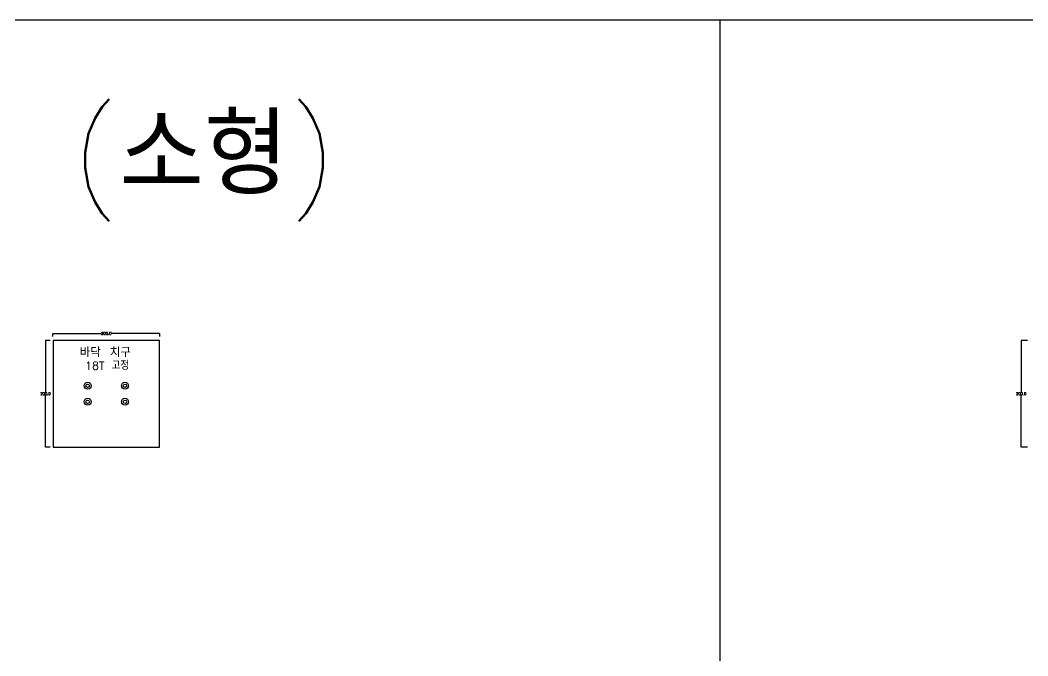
# Model space of a CAD drawing. Header units: millimetres. Extents: x -25 to 19775, y 172 to 9172.
# Drawn here: x 11864 to 13753, y 7981 to 9172 of the extents above; entities that cross this region are included whole.
import ezdxf

# ---------------------------------------------------------------- set-up
doc = ezdxf.new("R2010")
doc.units = ezdxf.units.MM
for name, color, linetype in [('TEXT', 7, 'Continuous'), ('볼트 구멍', 7, 'Continuous'), ('치구', 7, 'Continuous'), ('치수', 7, 'Continuous')]:
    doc.layers.add(name, color=color, linetype=linetype)
doc.styles.get("Standard").update_dxf_attribs({"font": 'txt.shx', "bigfont": 'whgtxt.shx'})
doc.dimstyles.get("Standard").update_dxf_attribs({"dimtxt": 7, "dimasz": 0.18, "dimexe": 0.18, "dimexo": 0.0625, "dimgap": 0.09, "dimtad": 0, "dimtih": 1, "dimtoh": 1, "dimdec": 1, "dimzin": 0, "dimdsep": 46, "dimtxsty": 'Standard', "dimcen": 0.09, "dimadec": 0, "dimazin": 0, "dimtfac": 1, "dimtdec": 1, "dimtofl": 0, "dimtmove": 0, "dimatfit": 3, "dimfxl": 0, "dimtolj": 1, "dimtzin": 0, "dimarcsym": 0})

# ---------------------------------------------------------------- blocks, each defined once
blk = doc.blocks.new('*D613')
at = {"layer": 'Defpoints', "color": 0}
for p in [(11920.3, 8571.8), (11911.4, 8371.8), (11920.3, 8371.8)]:
    blk.add_point(p, dxfattribs=at)
at = {"layer": '치수', "color": 0, "lineweight": -2}
for p, q in [((11920.3, 8571.8), (11911.2, 8571.8)), ((11911.4, 8571.6), (11911.4, 8474.4)), ((11911.4, 8372), (11911.4, 8469.2)), ((11920.3, 8371.8), (11911.2, 8371.8))]:
    blk.add_line(p, q, dxfattribs=at)
at = {"layer": '치수', "color": 0}
for points in [[(11911.4, 8571.6), (11911.4, 8571.6), (11911.4, 8571.8)], [(11911.4, 8372), (11911.4, 8372), (11911.4, 8371.8)]]:
    blk.add_solid(points, dxfattribs=at)
at = {"layer": '치수', "color": 0, "insert": (11911.4, 8471.8), "char_height": 5, "attachment_point": 5}
blk.add_mtext('\\A1;200.0', dxfattribs=at)
blk = doc.blocks.new('*D614')
at = {"layer": 'Defpoints', "color": 0}
for p in [(11925.5, 8578.9), (12125.5, 8584.8), (12125.5, 8578.9)]:
    blk.add_point(p, dxfattribs=at)
at = {"layer": '치수', "color": 0, "lineweight": -2}
for p, q in [((11925.5, 8579), (11925.5, 8585)), ((11925.6, 8584.8), (12016.6, 8584.8)), ((12125.3, 8584.8), (12034.3, 8584.8)), ((12125.5, 8579), (12125.5, 8585))]:
    blk.add_line(p, q, dxfattribs=at)
at = {"layer": '치수', "color": 0}
for points in [[(11925.6, 8584.8), (11925.6, 8584.8), (11925.5, 8584.8)], [(12125.3, 8584.8), (12125.3, 8584.8), (12125.5, 8584.8)]]:
    blk.add_solid(points, dxfattribs=at)
at = {"layer": '치수', "color": 0, "insert": (12025.5, 8584.8), "char_height": 5, "attachment_point": 5}
blk.add_mtext('\\A1;200.0', dxfattribs=at)
blk = doc.blocks.new('*D622')
at = {"layer": 'Defpoints', "color": 0}
for p in [(13752.3, 8571.8), (13740.2, 8371.8), (13752.3, 8371.8)]:
    blk.add_point(p, dxfattribs=at)
at = {"layer": '치수', "color": 0, "lineweight": -2}
for p, q in [((13752.3, 8571.8), (13740.1, 8571.8)), ((13740.2, 8571.6), (13740.2, 8474.4)), ((13740.2, 8372), (13740.2, 8469.2)), ((13752.3, 8371.8), (13740.1, 8371.8))]:
    blk.add_line(p, q, dxfattribs=at)
at = {"layer": '치수', "color": 0}
for points in [[(13740.2, 8571.6), (13740.3, 8571.6), (13740.2, 8571.8)], [(13740.2, 8372), (13740.3, 8372), (13740.2, 8371.8)]]:
    blk.add_solid(points, dxfattribs=at)
at = {"layer": '치수', "color": 0, "insert": (13740.2, 8471.8), "char_height": 5, "attachment_point": 5}
blk.add_mtext('\\A1;200.0', dxfattribs=at)

msp = doc.modelspace()

# ---------------------------------------------------------------- linework, layer by layer
at = {"layer": 'TEXT', "color": 6}
for p, q in [((19775.462, 9171.825), (-24.538, 9171.825)), ((13175.462, 9171.825), (13175.462, 171.825))]:
    msp.add_line(p, q, dxfattribs=at)
at = {"layer": '볼트 구멍', "color": 6}
for centre in [(11990.462, 8486.825), (12060.462, 8486.825), (11990.462, 8456.825), (12060.462, 8456.825)]:
    msp.add_circle(centre, 6.5, dxfattribs=at)
at = {"layer": '볼트 구멍', "color": 3}
for centre in [(11990.462, 8486.825), (12060.462, 8486.825), (11990.462, 8456.825), (12060.462, 8456.825)]:
    msp.add_circle(centre, 3.25, dxfattribs=at)
at = {"layer": '치구'}
msp.add_lwpolyline([(11925.712, 8571.575), (11925.712, 8372.075), (12125.212, 8372.075), (12125.212, 8571.575)], close=True, dxfattribs=at)

# ---------------------------------------------------------------- texts
at = {"layer": 'TEXT', "color": 3}
msp.add_text('목림 - 600 (소형)', height=150, dxfattribs=at).set_placement((10688.447, 8845.315))
at = {"layer": 'TEXT', "color": 6, "linetype": 'Continuous'}
msp.add_text('바닥 치구', height=18.75, dxfattribs=at).set_placement((11975.543, 8540.417))
at = {"layer": 'TEXT', "color": 6}
msp.add_text('18T 고정', height=15, dxfattribs=at).set_placement((11985.89, 8516.912))

# ---------------------------------------------------------------- dimensions: what is measured, and where the dimension line sits
at = {"layer": '치수', "color": 4}
dim = msp.add_linear_dim(base=(12125.462, 8584.815), p1=(11925.462, 8578.932), p2=(12125.462, 8578.932), dimstyle='Standard', override={"dimtxt": 5}, dxfattribs=at)
dim.commit()
dim.dimension.update_dxf_attribs({"geometry": '*D614', "text_midpoint": (12025.462, 8584.815)})
for base, p1, p2, picture, middle in [((11911.416, 8371.825), (11920.32, 8571.825), (11920.32, 8371.825), '*D613', (11911.416, 8471.825)), ((13740.244, 8371.825), (13752.313, 8571.825), (13752.313, 8371.825), '*D622', (13740.244, 8471.825))]:
    dim = msp.add_linear_dim(base=base, p1=p1, p2=p2, angle=90, dimstyle='Standard', override={"dimtxt": 5}, dxfattribs=at)
    dim.commit()
    dim.dimension.update_dxf_attribs({"geometry": picture, "text_midpoint": middle})

doc.saveas('drawing.dxf')
